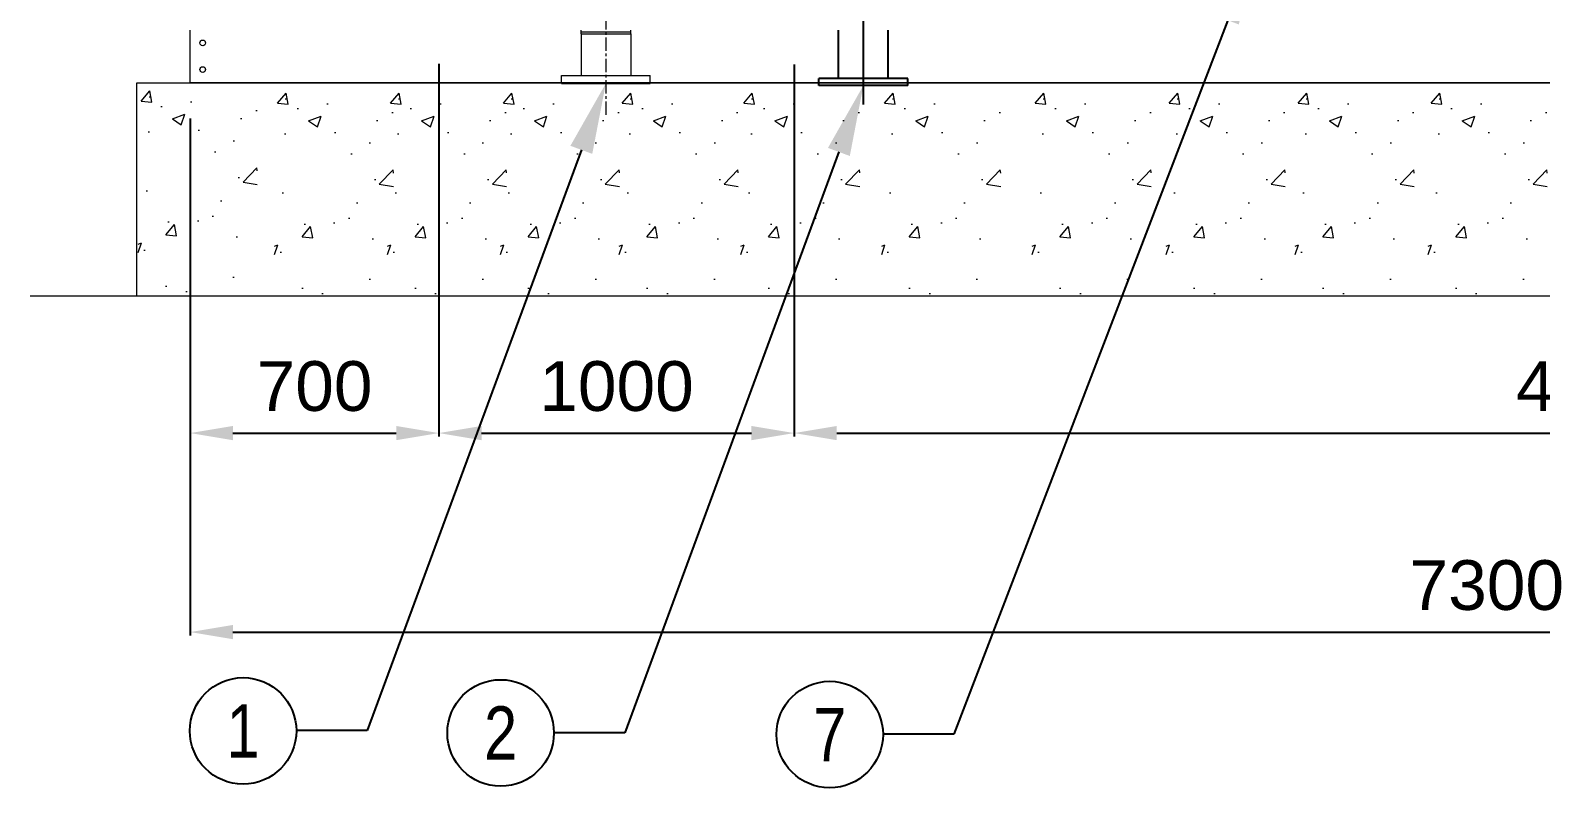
# Model space of a CAD drawing. Header units: millimetres. Extents: x -662756 to 31653, y -141394 to 22156.
# Drawn here: x 10688 to 14941, y 6810 to 8944 of the extents above; entities that cross this region are included whole.
import ezdxf
from ezdxf import colors
from ezdxf.entities.mleader import LeaderData, LeaderLine
from ezdxf.enums import TextEntityAlignment as Align
from ezdxf.math import Vec2, Vec3

# ---------------------------------------------------------------- set-up
doc = ezdxf.new("R2010")
doc.units = ezdxf.units.MM
doc.linetypes.add('CENTER', pattern=[2, 1.25, -0.25, 0.25, -0.25])
for name, color, linetype in [('1', 1, 'CENTER'), ('3', 7, 'Continuous'), ('center', 1, 'CENTER'), ('냉각탑_dim', 1, 'Continuous'), ('냉각탑_text', 3, 'Continuous'), ('냉각탑_기초', 23, 'Continuous')]:
    doc.layers.add(name, color=color, linetype=linetype)
doc.styles.get("Standard").update_dxf_attribs({"font": 'arial.ttf'})
doc.dimstyles.new('1.40', dxfattribs={"dimscale": 20, "dimtxt": 1.5, "dimasz": 1, "dimexe": 0.5, "dimexo": 0.5, "dimgap": 0.5, "dimtad": 1, "dimdec": 0, "dimzin": 0, "dimdsep": 46, "dimtxsty": 'Standard', "dimcen": 0, "dimclrd": 2, "dimclre": 2, "dimclrt": 3, "dimadec": 0, "dimazin": 0, "dimtfac": 1, "dimtdec": 0, "dimtmove": 0, "dimatfit": 0, "dimfxl": 1, "dimtolj": 1, "dimtzin": 0, "dimlwd": -1, "dimlwe": -1, "dimarcsym": 0})

# ---------------------------------------------------------------- blocks, each defined once
blk = doc.blocks.new('*D118')
at = {"color": 2, "transparency": 16777216}
for p, q in [((11838.8, 8843.8), (11838.8, 7799.3)), ((11138.8, 8695.5), (11138.8, 7799.3)), ((11258.8, 7809.3), (11718.8, 7809.3))]:
    blk.add_line(p, q, dxfattribs=at)
for points in [[(11258.8, 7829.3), (11258.8, 7789.3), (11138.8, 7809.3)], [(11718.8, 7829.3), (11718.8, 7789.3), (11838.8, 7809.3)]]:
    blk.add_solid(points, dxfattribs=at)
at = {"layer": 'Defpoints', "color": 0, "transparency": 16777216}
for p in [(11838.8, 8943.8), (11138.8, 8795.5), (11838.8, 7809.3)]:
    blk.add_point(p, dxfattribs=at)
at = {"color": 3, "lineweight": 5, "transparency": 16777216, "insert": (11488.8, 7940.8), "char_height": 140, "attachment_point": 5}
blk.add_mtext('\\A1;700', dxfattribs=at)
blk = doc.blocks.new('*D119')
at = {"color": 2, "transparency": 16777216}
for p, q in [((11838.8, 8849), (11838.8, 7799.3)), ((12838.8, 8847.3), (12838.8, 7799.3)), ((11958.8, 7809.3), (12718.8, 7809.3))]:
    blk.add_line(p, q, dxfattribs=at)
for points in [[(11958.8, 7829.3), (11958.8, 7789.3), (11838.8, 7809.3)], [(12718.8, 7829.3), (12718.8, 7789.3), (12838.8, 7809.3)]]:
    blk.add_solid(points, dxfattribs=at)
at = {"layer": 'Defpoints', "color": 0, "transparency": 16777216}
for p in [(11838.8, 8949), (12838.8, 8947.3), (12838.8, 7809.3)]:
    blk.add_point(p, dxfattribs=at)
at = {"color": 3, "lineweight": 5, "transparency": 16777216, "insert": (12338.8, 7940.8), "char_height": 140, "attachment_point": 5}
blk.add_mtext('\\A1;1000', dxfattribs=at)
blk = doc.blocks.new('*D122')
at = {"color": 2, "transparency": 16777216}
for p, q in [((12838.8, 8847.3), (12838.8, 7799.3)), ((17338.8, 8848.5), (17338.8, 7799.3)), ((12958.8, 7809.3), (17218.8, 7809.3))]:
    blk.add_line(p, q, dxfattribs=at)
for points in [[(12958.8, 7829.3), (12958.8, 7789.3), (12838.8, 7809.3)], [(17218.8, 7829.3), (17218.8, 7789.3), (17338.8, 7809.3)]]:
    blk.add_solid(points, dxfattribs=at)
at = {"layer": 'Defpoints', "color": 0, "transparency": 16777216}
for p in [(12838.8, 8947.3), (17338.8, 8948.5), (17338.8, 7809.3)]:
    blk.add_point(p, dxfattribs=at)
at = {"color": 3, "lineweight": 5, "transparency": 16777216, "insert": (15088.8, 7940.8), "char_height": 140, "attachment_point": 5}
blk.add_mtext('\\A1;4500', dxfattribs=at)
blk = doc.blocks.new('*D124')
at = {"color": 2, "transparency": 16777216}
for p, q in [((11138.8, 8695.5), (11138.8, 7238.9)), ((18438.8, 8695.5), (18438.8, 7238.9)), ((11258.8, 7248.9), (18318.8, 7248.9))]:
    blk.add_line(p, q, dxfattribs=at)
for points in [[(11258.8, 7268.9), (11258.8, 7228.9), (11138.8, 7248.9)], [(18318.8, 7268.9), (18318.8, 7228.9), (18438.8, 7248.9)]]:
    blk.add_solid(points, dxfattribs=at)
at = {"layer": 'Defpoints', "color": 0, "transparency": 16777216}
for p in [(11138.8, 8795.5), (18438.8, 8795.5), (18438.8, 7248.9)]:
    blk.add_point(p, dxfattribs=at)
at = {"color": 3, "lineweight": 5, "transparency": 16777216, "insert": (14788.8, 7380.4), "char_height": 140, "attachment_point": 5}
blk.add_mtext('\\A1;7300', dxfattribs=at)
blk = doc.blocks.new('1')
at = {"color": 0, "lineweight": 20}
for p, q in [((11138.8, 8795.5), (11138.8, 8943.8)), ((18438.8, 8795.5), (11138.8, 8795.5))]:
    blk.add_line(p, q, dxfattribs=at)
at = {"color": 7, "lineweight": 20, "ltscale": 0.004168}
for p, q in [((12238.9, 8938.8), (12238.9, 8943.8)), ((12378.7, 8938.8), (12378.7, 8943.8))]:
    blk.add_line(p, q, dxfattribs=at)
at = {"color": 7, "lineweight": 20, "ltscale": 0.1165}
blk.add_line((12238.9, 8938.8), (12378.7, 8938.8), dxfattribs=at)
at = {"color": 7, "lineweight": 20, "ltscale": 0.004167}
for p, q in [((12239, 8933.8), (12239, 8938.8)), ((12378.7, 8933.8), (12378.7, 8938.8))]:
    blk.add_line(p, q, dxfattribs=at)
at = {"color": 7, "lineweight": 20, "ltscale": 0.030302}
blk.add_line((12239, 8933.8), (12275.3, 8933.8), dxfattribs=at)
at = {"lineweight": 5}
for p, q in [((12239, 8933.8), (12239, 8816.1)), ((12378.7, 8933.8), (12378.7, 8816.1))]:
    blk.add_line(p, q, dxfattribs=at)
at = {"color": 7, "lineweight": 20, "ltscale": 0.086115}
blk.add_line((12275.3, 8933.8), (12378.7, 8933.8), dxfattribs=at)
at = {"color": 7, "lineweight": 20, "ltscale": 0.224453}
for p, q in [((12183.8, 8816.1), (12433.8, 8816.1)), ((12183.8, 8794.1), (12433.8, 8794.1))]:
    blk.add_line(p, q, dxfattribs=at)
at = {"color": 7, "lineweight": 20, "ltscale": 0.018333}
for p, q in [((12183.8, 8794.1), (12183.8, 8816.1)), ((12433.8, 8794.1), (12433.8, 8816.1))]:
    blk.add_line(p, q, dxfattribs=at)
at = {"lineweight": 20}
for centre in [(11173.8, 8908), (11173.8, 8833)]:
    blk.add_circle(centre, 8, dxfattribs=at)
at = {"layer": '1'}
blk.add_line((13033.8, 8734.6), (13033.8, 8990.8), dxfattribs=at)
at = {"layer": '3'}
for p, q in [((12963.9, 8808.2), (12963.9, 8943.8)), ((13103.7, 8808.2), (13103.7, 8943.8)), ((13158.8, 8808.2), (12908.8, 8808.2)), ((12908.8, 8788.2), (12908.8, 8808.2)), ((13158.8, 8788.2), (13158.8, 8808.2)), ((13158.8, 8788.2), (12908.8, 8788.2))]:
    blk.add_line(p, q, dxfattribs=at)

msp = doc.modelspace()

# ---------------------------------------------------------------- hatches: boundary and pattern name
at = {"layer": '냉각탑_기초', "lineweight": 20, "ltscale": 30}
h = msp.add_hatch(dxfattribs=at)
h.set_pattern_fill('AR-CONC', color=256, scale=50, style=0)
h.set_pattern_definition([(50, (-3600.88, -7740.16), (358.63, -31.376), [37.5, -412.5]), (355, (-3600.88, -7740.16), (-69.3757, 376.096), [30, -330]), (100.4514, (-3571, -7742.77), (289.2547, 344.72), [31.87, -350.571]), (46.1842, (-3600.88, -7640.16), (533.6205, -82.7595), [56.25, -618.75]), (96.6356, (-3556.4, -7647.05), (467.331, 487.059), [47.805, -525.856]), (351.1842, (-3600.9, -7640.16), (467.331, 487.059), [45, -495]), (21, (-3550.88, -7665.16), (298.4535, -201.3094), [37.5, -412.5]), (326, (-3550.88, -7665.16), (121.6577, 362.575), [30, -330]), (71.4514, (-3526, -7681.93), (420.1113, 161.265), [31.87, -350.571]), (37.5, (-3600.88, -7740.16), (6.0799, 166.4469), [0, -326, 0, -335, 0, -331.25]), (7.5, (-3600.88, -7740.16), (131.5348, 197.2059), [0, -191, 0, -318.5, 0, -126.25]), (327.5, (-3712.38, -7740.16), (266.9112, -11.2774), [0, -125, 0, -390, 0, -517.5]), (317.5, (-3762.38, -7740.16), (291.593, 50.0525), [0, -162.5, 0, -259, 0, -367.5])])
h.paths.add_polyline_path([(11327.6, 8801.2), (10992.6, 8801.2), (10992.6, 8201.2), (11327.6, 8201.2)])
h = msp.add_hatch(dxfattribs=at)
h.set_pattern_fill('AR-CONC', color=256, scale=50, style=0)
h.set_pattern_definition([(50, (-3217.45, -7745.86), (358.63, -31.376), [37.5, -412.5]), (355, (-3217.45, -7745.86), (-69.3757, 376.096), [30, -330]), (100.4514, (-3187.56, -7748.48), (289.2547, 344.72), [31.87, -350.571]), (46.1842, (-3217.45, -7645.86), (533.6205, -82.7595), [56.25, -618.75]), (96.6356, (-3173, -7652.76), (467.331, 487.059), [47.805, -525.856]), (351.1842, (-3217.45, -7645.86), (467.331, 487.059), [45, -495]), (21, (-3167.45, -7670.86), (298.4535, -201.3094), [37.5, -412.5]), (326, (-3167.45, -7670.86), (121.6577, 362.575), [30, -330]), (71.4514, (-3142.57, -7687.64), (420.1113, 161.265), [31.87, -350.571]), (37.5, (-3217.45, -7745.86), (6.0799, 166.4469), [0, -326, 0, -335, 0, -331.25]), (7.5, (-3217.45, -7745.86), (131.5348, 197.2059), [0, -191, 0, -318.5, 0, -126.25]), (327.5, (-3328.95, -7745.86), (266.9112, -11.2774), [0, -125, 0, -390, 0, -517.5]), (317.5, (-3378.95, -7745.86), (291.593, 50.0525), [0, -162.5, 0, -259, 0, -367.5])])
h.paths.add_polyline_path([(11711.1, 8795.5), (11376.1, 8795.5), (11376.1, 8195.5), (11711.1, 8195.5)])
h = msp.add_hatch(dxfattribs=at)
h.set_pattern_fill('AR-CONC', color=256, scale=50, style=0)
h.set_pattern_definition([(50, (-2899.32, -7745.86), (358.63, -31.376), [37.5, -412.5]), (355, (-2899.32, -7745.86), (-69.3757, 376.096), [30, -330]), (100.4514, (-2869.44, -7748.48), (289.2547, 344.72), [31.87, -350.571]), (46.1842, (-2899.32, -7645.86), (533.6205, -82.7595), [56.25, -618.75]), (96.6356, (-2854.86, -7652.76), (467.331, 487.059), [47.805, -525.856]), (351.1842, (-2899.3, -7645.86), (467.331, 487.059), [45, -495]), (21, (-2849.32, -7670.86), (298.4535, -201.3094), [37.5, -412.5]), (326, (-2849.32, -7670.86), (121.6577, 362.575), [30, -330]), (71.4514, (-2824.45, -7687.64), (420.1113, 161.265), [31.87, -350.571]), (37.5, (-2899.32, -7745.86), (6.0799, 166.4469), [0, -326, 0, -335, 0, -331.25]), (7.5, (-2899.32, -7745.86), (131.5348, 197.2059), [0, -191, 0, -318.5, 0, -126.25]), (327.5, (-3010.82, -7745.86), (266.9112, -11.2774), [0, -125, 0, -390, 0, -517.5]), (317.5, (-3060.82, -7745.86), (291.593, 50.0525), [0, -162.5, 0, -259, 0, -367.5])])
h.paths.add_polyline_path([(12029.2, 8795.5), (11694.2, 8795.5), (11694.2, 8195.5), (12029.2, 8195.5)])
h = msp.add_hatch(dxfattribs=at)
h.set_pattern_fill('AR-CONC', color=256, scale=50, style=0)
h.set_pattern_definition([(50, (-2581.33, -7745.86), (358.63, -31.376), [37.5, -412.5]), (355, (-2581.33, -7745.86), (-69.3757, 376.096), [30, -330]), (100.4514, (-2551.44, -7748.48), (289.2547, 344.72), [31.87, -350.571]), (46.1842, (-2581.33, -7645.86), (533.6205, -82.7595), [56.25, -618.75]), (96.6356, (-2536.86, -7652.76), (467.331, 487.059), [47.805, -525.856]), (351.1842, (-2581.3, -7645.86), (467.331, 487.059), [45, -495]), (21, (-2531.33, -7670.86), (298.4535, -201.3094), [37.5, -412.5]), (326, (-2531.33, -7670.86), (121.6577, 362.575), [30, -330]), (71.4514, (-2506.45, -7687.64), (420.1113, 161.265), [31.87, -350.571]), (37.5, (-2581.33, -7745.86), (6.0799, 166.4469), [0, -326, 0, -335, 0, -331.25]), (7.5, (-2581.33, -7745.86), (131.5348, 197.2059), [0, -191, 0, -318.5, 0, -126.25]), (327.5, (-2692.83, -7745.86), (266.9112, -11.2774), [0, -125, 0, -390, 0, -517.5]), (317.5, (-2742.83, -7745.86), (291.593, 50.0525), [0, -162.5, 0, -259, 0, -367.5])])
h.paths.add_polyline_path([(12347.2, 8795.5), (12012.2, 8795.5), (12012.2, 8195.5), (12347.2, 8195.5)])
h = msp.add_hatch(dxfattribs=at)
h.set_pattern_fill('AR-CONC', color=256, scale=50, style=0)
h.set_pattern_definition([(50, (-2246.84, -7745.86), (358.63, -31.376), [37.5, -412.5]), (355, (-2246.84, -7745.86), (-69.3757, 376.096), [30, -330]), (100.4514, (-2216.95, -7748.48), (289.2547, 344.72), [31.87, -350.571]), (46.1842, (-2246.84, -7645.86), (533.6205, -82.7595), [56.25, -618.75]), (96.6356, (-2202.37, -7652.76), (467.331, 487.059), [47.805, -525.856]), (351.1842, (-2246.84, -7645.86), (467.331, 487.059), [45, -495]), (21, (-2196.84, -7670.86), (298.4535, -201.3094), [37.5, -412.5]), (326, (-2196.84, -7670.86), (121.6577, 362.575), [30, -330]), (71.4514, (-2171.97, -7687.64), (420.1113, 161.265), [31.87, -350.571]), (37.5, (-2246.84, -7745.86), (6.0799, 166.4469), [0, -326, 0, -335, 0, -331.25]), (7.5, (-2246.84, -7745.86), (131.5348, 197.2059), [0, -191, 0, -318.5, 0, -126.25]), (327.5, (-2358.34, -7745.86), (266.9112, -11.2774), [0, -125, 0, -390, 0, -517.5]), (317.5, (-2408.34, -7745.86), (291.593, 50.0525), [0, -162.5, 0, -259, 0, -367.5])])
h.paths.add_polyline_path([(12681.7, 8795.5), (12346.7, 8795.5), (12346.7, 8195.5), (12681.7, 8195.5)])
h = msp.add_hatch(dxfattribs=at)
h.set_pattern_fill('AR-CONC', color=256, scale=50, style=0)
h.set_pattern_definition([(50, (-1904.7, -7745.86), (358.63, -31.376), [37.5, -412.5]), (355, (-1904.7, -7745.86), (-69.3757, 376.096), [30, -330]), (100.4514, (-1874.82, -7748.48), (289.2547, 344.72), [31.87, -350.571]), (46.1842, (-1904.7, -7645.86), (533.6205, -82.7595), [56.25, -618.75]), (96.6356, (-1860.24, -7652.76), (467.331, 487.059), [47.805, -525.856]), (351.1842, (-1904.7, -7645.86), (467.331, 487.059), [45, -495]), (21, (-1854.7, -7670.86), (298.4535, -201.3094), [37.5, -412.5]), (326, (-1854.7, -7670.86), (121.6577, 362.575), [30, -330]), (71.4514, (-1829.83, -7687.64), (420.1113, 161.265), [31.87, -350.571]), (37.5, (-1904.7, -7745.86), (6.0799, 166.4469), [0, -326, 0, -335, 0, -331.25]), (7.5, (-1904.7, -7745.86), (131.5348, 197.2059), [0, -191, 0, -318.5, 0, -126.25]), (327.5, (-2016.2, -7745.86), (266.9112, -11.2774), [0, -125, 0, -390, 0, -517.5]), (317.5, (-2066.2, -7745.86), (291.593, 50.0525), [0, -162.5, 0, -259, 0, -367.5])])
h.paths.add_polyline_path([(13023.8, 8795.5), (12688.8, 8795.5), (12688.8, 8195.5), (13023.8, 8195.5)])
h = msp.add_hatch(dxfattribs=at)
h.set_pattern_fill('AR-CONC', color=256, scale=50, style=0)
h.set_pattern_definition([(50, (-1508.25, -7745.86), (358.63, -31.376), [37.5, -412.5]), (355, (-1508.25, -7745.86), (-69.3757, 376.096), [30, -330]), (100.4514, (-1478.37, -7748.48), (289.2547, 344.72), [31.87, -350.571]), (46.1842, (-1508.25, -7645.86), (533.6205, -82.7595), [56.25, -618.75]), (96.6356, (-1463.8, -7652.76), (467.331, 487.059), [47.805, -525.856]), (351.1842, (-1508.25, -7645.86), (467.331, 487.059), [45, -495]), (21, (-1458.25, -7670.86), (298.4535, -201.3094), [37.5, -412.5]), (326, (-1458.25, -7670.86), (121.6577, 362.575), [30, -330]), (71.4514, (-1433.38, -7687.64), (420.1113, 161.265), [31.87, -350.571]), (37.5, (-1508.25, -7745.86), (6.0799, 166.4469), [0, -326, 0, -335, 0, -331.25]), (7.5, (-1508.25, -7745.86), (131.5348, 197.2059), [0, -191, 0, -318.5, 0, -126.25]), (327.5, (-1619.75, -7745.86), (266.9112, -11.2774), [0, -125, 0, -390, 0, -517.5]), (317.5, (-1669.75, -7745.86), (291.593, 50.0525), [0, -162.5, 0, -259, 0, -367.5])])
h.paths.add_polyline_path([(13420.3, 8795.5), (13085.3, 8795.5), (13085.3, 8195.5), (13420.3, 8195.5)])
h = msp.add_hatch(dxfattribs=at)
h.set_pattern_fill('AR-CONC', color=256, scale=50, style=0)
h.set_pattern_definition([(50, (-1084.08, -7745.86), (358.63, -31.376), [37.5, -412.5]), (355, (-1084.08, -7745.86), (-69.3757, 376.096), [30, -330]), (100.4514, (-1054.2, -7748.48), (289.2547, 344.72), [31.87, -350.571]), (46.1842, (-1084.08, -7645.86), (533.6205, -82.7595), [56.25, -618.75]), (96.6356, (-1039.6, -7652.76), (467.331, 487.059), [47.805, -525.856]), (351.1842, (-1084.1, -7645.86), (467.331, 487.059), [45, -495]), (21, (-1034.08, -7670.86), (298.4535, -201.3094), [37.5, -412.5]), (326, (-1034.08, -7670.86), (121.6577, 362.575), [30, -330]), (71.4514, (-1009.2, -7687.64), (420.1113, 161.265), [31.87, -350.571]), (37.5, (-1084.08, -7745.86), (6.0799, 166.4469), [0, -326, 0, -335, 0, -331.25]), (7.5, (-1084.08, -7745.86), (131.5348, 197.2059), [0, -191, 0, -318.5, 0, -126.25]), (327.5, (-1195.58, -7745.86), (266.9112, -11.2774), [0, -125, 0, -390, 0, -517.5]), (317.5, (-1245.58, -7745.86), (291.593, 50.0525), [0, -162.5, 0, -259, 0, -367.5])])
h.paths.add_polyline_path([(13844.4, 8795.5), (13509.4, 8795.5), (13509.4, 8195.5), (13844.4, 8195.5)])
h = msp.add_hatch(dxfattribs=at)
h.set_pattern_fill('AR-CONC', color=256, scale=50, style=0)
h.set_pattern_definition([(50, (-707.03, -7745.86), (358.63, -31.376), [37.5, -412.5]), (355, (-707.03, -7745.86), (-69.3757, 376.096), [30, -330]), (100.4514, (-677.14, -7748.48), (289.2547, 344.72), [31.87, -350.571]), (46.1842, (-707.03, -7645.86), (533.6205, -82.7595), [56.25, -618.75]), (96.6356, (-662.56, -7652.76), (467.331, 487.059), [47.805, -525.856]), (351.1842, (-707.03, -7645.86), (467.331, 487.059), [45, -495]), (21, (-657.03, -7670.86), (298.4535, -201.3094), [37.5, -412.5]), (326, (-657.03, -7670.86), (121.6577, 362.575), [30, -330]), (71.4514, (-632.16, -7687.64), (420.1113, 161.265), [31.87, -350.571]), (37.5, (-707.03, -7745.86), (6.0799, 166.4469), [0, -326, 0, -335, 0, -331.25]), (7.5, (-707.03, -7745.86), (131.5348, 197.2059), [0, -191, 0, -318.5, 0, -126.25]), (327.5, (-818.53, -7745.86), (266.9112, -11.2774), [0, -125, 0, -390, 0, -517.5]), (317.5, (-868.53, -7745.86), (291.593, 50.0525), [0, -162.5, 0, -259, 0, -367.5])])
h.paths.add_polyline_path([(14221.5, 8795.5), (13886.5, 8795.5), (13886.5, 8195.5), (14221.5, 8195.5)])
h = msp.add_hatch(dxfattribs=at)
h.set_pattern_fill('AR-CONC', color=256, scale=50, style=0)
h.set_pattern_definition([(50, (-343.85, -7745.86), (358.63, -31.376), [37.5, -412.5]), (355, (-343.85, -7745.86), (-69.3757, 376.096), [30, -330]), (100.4514, (-313.96, -7748.48), (289.2547, 344.72), [31.87, -350.571]), (46.1842, (-343.85, -7645.86), (533.6205, -82.7595), [56.25, -618.75]), (96.6356, (-299.4, -7652.76), (467.331, 487.059), [47.805, -525.856]), (351.1842, (-343.85, -7645.86), (467.331, 487.059), [45, -495]), (21, (-293.85, -7670.86), (298.4535, -201.3094), [37.5, -412.5]), (326, (-293.85, -7670.86), (121.6577, 362.575), [30, -330]), (71.4514, (-268.97, -7687.64), (420.1113, 161.265), [31.87, -350.571]), (37.5, (-343.85, -7745.86), (6.0799, 166.4469), [0, -326, 0, -335, 0, -331.25]), (7.5, (-343.85, -7745.86), (131.5348, 197.2059), [0, -191, 0, -318.5, 0, -126.25]), (327.5, (-455.35, -7745.86), (266.9112, -11.2774), [0, -125, 0, -390, 0, -517.5]), (317.5, (-505.35, -7745.86), (291.593, 50.0525), [0, -162.5, 0, -259, 0, -367.5])])
h.paths.add_polyline_path([(14584.7, 8795.5), (14249.7, 8795.5), (14249.7, 8195.5), (14584.7, 8195.5)])
h = msp.add_hatch(dxfattribs=at)
h.set_pattern_fill('AR-CONC', color=256, scale=50, style=0)
h.set_pattern_definition([(50, (30.43, -7745.86), (358.63, -31.376), [37.5, -412.5]), (355, (30.43, -7745.86), (-69.3757, 376.096), [30, -330]), (100.4514, (60.3, -7748.48), (289.2547, 344.72), [31.87, -350.571]), (46.1842, (30.43, -7645.86), (533.6205, -82.7595), [56.25, -618.75]), (96.6356, (74.9, -7652.76), (467.331, 487.059), [47.805, -525.856]), (351.1842, (30.43, -7645.86), (467.331, 487.059), [45, -495]), (21, (80.43, -7670.86), (298.4535, -201.3094), [37.5, -412.5]), (326, (80.43, -7670.86), (121.6577, 362.575), [30, -330]), (71.4514, (105.3, -7687.64), (420.1113, 161.265), [31.87, -350.571]), (37.5, (30.43, -7745.86), (6.0799, 166.4469), [0, -326, 0, -335, 0, -331.25]), (7.5, (30.43, -7745.86), (131.5348, 197.2059), [0, -191, 0, -318.5, 0, -126.25]), (327.5, (-81.07, -7745.86), (266.9112, -11.2774), [0, -125, 0, -390, 0, -517.5]), (317.5, (-131.07, -7745.86), (291.593, 50.0525), [0, -162.5, 0, -259, 0, -367.5])])
h.paths.add_polyline_path([(14959, 8795.5), (14624, 8795.5), (14624, 8195.5), (14959, 8195.5)])

# ---------------------------------------------------------------- linework, layer by layer
at = {"layer": 'center', "lineweight": 20, "ltscale": 30}
msp.add_line((12308.8, 8983.1), (12308.8, 8702.3), dxfattribs=at)
at = {"layer": '냉각탑_dim', "linetype": 'ByBlock', "lineweight": -3}
for centre in [(11287.6, 6970.7), (12012.6, 6964.9), (12939.1, 6960.4)]:
    msp.add_circle(centre, 150, dxfattribs=at)
at = {"layer": '냉각탑_기초', "lineweight": 20, "ltscale": 30}
for p, q in [((10988.8, 8195.5), (10988.8, 8795.5)), ((10988.8, 8795.5), (18588.8, 8795.5)), ((10688.3, 8195.5), (19161.9, 8195.5))]:
    msp.add_line(p, q, dxfattribs=at)

# ---------------------------------------------------------------- block references
msp.add_blockref('1', (0, 0))

# ---------------------------------------------------------------- texts
at = {"layer": '냉각탑_text', "width": 0.8}
for s, p in [('1', (11287.6, 6970.7)), ('2', (12012.6, 6964.9)), ('7', (12939.1, 6960.4))]:
    msp.add_text(s, height=150, dxfattribs=at).set_placement(p, align=Align.MIDDLE_CENTER)

# ---------------------------------------------------------------- dimensions: what is measured, and where the dimension line sits
at = {"lineweight": 5}
for base, p1, p2, picture, middle in [((11838.8, 7809.3), (11138.8, 8795.5), (11838.8, 8943.8), '*D118', (11488.8, 7940.8)), ((12838.8, 7809.3), (11838.8, 8949), (12838.8, 8947.3), '*D119', (12338.8, 7940.8)), ((17338.8, 7809.3), (12838.8, 8947.3), (17338.8, 8948.5), '*D122', (15088.8, 7940.8)), ((18438.8, 7248.9), (11138.8, 8795.5), (18438.8, 8795.5), '*D124', (14788.8, 7380.4))]:
    dim = msp.add_linear_dim(base=base, p1=p1, p2=p2, dimstyle='1.40', override={"dimtxt": 7, "dimasz": 6, "dimexo": 5, "dimgap": 3}, dxfattribs=at)
    dim.commit()
    dim.dimension.update_dxf_attribs({"geometry": picture, "text_midpoint": middle})

# ---------------------------------------------------------------- leaders
at = {"layer": '냉각탑_dim', "lineweight": -3}
ml = msp.add_multileader_mtext('Standard', dxfattribs=at)
ml.set_content('')
ml.set_leader_properties(color=256)
ml.build(insert=Vec2(0, 0))
ml.multileader.update_dxf_attribs({"text_right_attachment_type": 6, "dogleg_length": 5, "arrow_head_size": 199.5, "scale": 30})
ctx = ml.context
ctx.base_point, ctx.scale, ctx.char_height, ctx.arrow_head_size, ctx.landing_gap_size, ctx.plane_origin = Vec3(13089.1, 6961.2), 30, 7.18, 199.5, 3.59, Vec3(14090.4, 7286.9)
ctx.right_attachment, ctx.text_align_type = 6, 2
notes = []
notes.append((ctx, [(0, (1, 1, 0), (13288.6, 6961.2), (-1, 0), 199.5, [(0, [(14131.7, 9157.9)], 0, [])])]))
ctx.mtext, ml.multileader.dxf.content_type = None, 0
ml = msp.add_multileader_mtext('Standard', dxfattribs=at)
ml.set_content('')
ml.set_leader_properties(color=256)
ml.build(insert=Vec2(0, 0))
ml.multileader.update_dxf_attribs({"text_right_attachment_type": 6, "dogleg_length": 5, "arrow_head_size": 199.5, "scale": 30})
ctx = ml.context
ctx.base_point, ctx.scale, ctx.char_height, ctx.arrow_head_size, ctx.landing_gap_size, ctx.plane_origin = Vec3(11437.6, 6971.5), 30, 7.18, 199.5, 3.59, Vec3(12438.9, 7297.2)
ctx.right_attachment, ctx.text_align_type = 6, 2
notes.append((ctx, [(0, (1, 1, 0), (11637.1, 6971.5), (-1, 0), 199.5, [(0, [(12308.8, 8794.1)], 0, [])])]))
ctx.mtext, ml.multileader.dxf.content_type = None, 0
ml = msp.add_multileader_mtext('Standard', dxfattribs=at)
ml.set_content('')
ml.set_leader_properties(color=256)
ml.build(insert=Vec2(0, 0))
ml.multileader.update_dxf_attribs({"text_right_attachment_type": 6, "dogleg_length": 5, "arrow_head_size": 199.5, "scale": 30})
ctx = ml.context
ctx.base_point, ctx.scale, ctx.char_height, ctx.arrow_head_size, ctx.landing_gap_size, ctx.plane_origin = Vec3(12162.6, 6965.6), 30, 7.18, 199.5, 3.59, Vec3(13163.9, 7291.3)
ctx.right_attachment, ctx.text_align_type = 6, 2
notes.append((ctx, [(0, (1, 1, 0), (12362.1, 6965.6), (-1, 0), 199.5, [(0, [(13033.8, 8788.2)], 0, [])])]))
ctx.mtext, ml.multileader.dxf.content_type = None, 0
for ctx, leaders in notes:
    for number, flags, end, landing, length, lines in leaders:
        leader = LeaderData()
        leader.index, (leader.has_last_leader_line, leader.has_dogleg_vector, leader.attachment_direction) = number, flags
        leader.last_leader_point, leader.dogleg_vector, leader.dogleg_length = Vec3(end), Vec3(landing), length
        for number, points, colour, breaks in lines:
            line = LeaderLine()
            line.index, line.vertices, line.color, line.breaks = number, Vec3.list(points), colors.encode_raw_color(colour), breaks
            leader.lines.append(line)
        ctx.leaders.append(leader)

doc.saveas('drawing.dxf')
